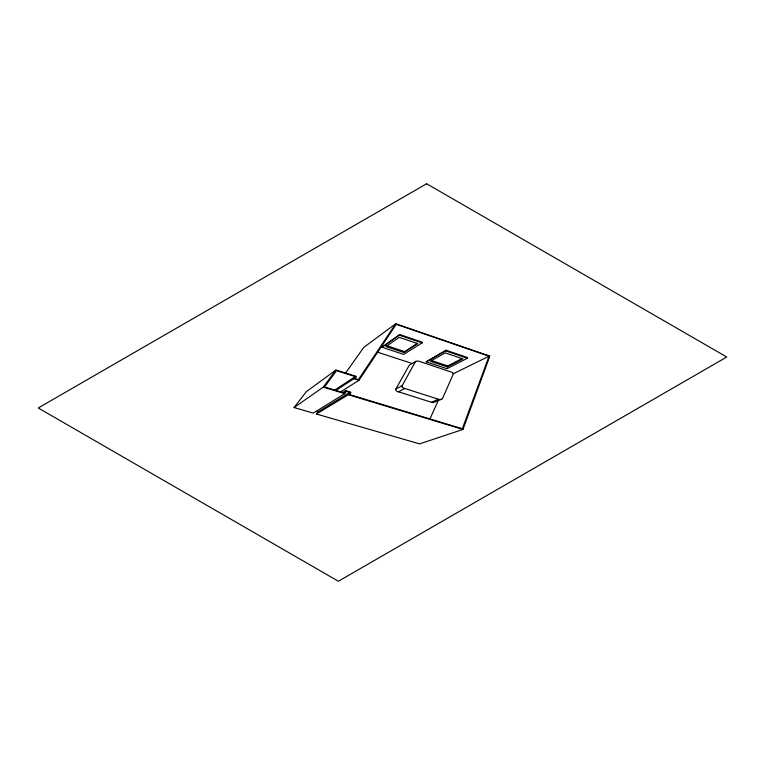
<?xml version="1.0" encoding="UTF-8"?>
<svg xmlns="http://www.w3.org/2000/svg" width="765" height="765" viewBox="0 0 765 765"><rect width="100%" height="100%" fill="white"/><g stroke="black" fill="none" stroke-linecap="round" stroke-linejoin="round"><path stroke-width="1.15" d="M395.725 323.748L358.431 379.583L355.036 378.522L356.452 376.437L335.94 370.021L306.335 391.67L294.066 407.544L313.268 413.1L344.776 393.659L346.296 391.412L349.815 392.483L317.905 411.943L316.433 414.018L419.574 443.872L462.968 429.442L489.83 356.098L395.725 323.748L363.853 347.31L345.57 373.033M340.712 391.862L358.995 380.282L396.232 324.312L489.055 356.203L462.347 428.735L349.509 394.53L351.001 392.292L345.723 390.686L342.816 392.502M467.377 358.24L467.654 357.58L445.947 350.217L426.182 361.835L446.98 368.701L467.377 358.24L445.632 350.867L426.182 361.835M429.959 418.914L438.096 400.784M447.372 366.913L462.921 358.871L445.22 352.895L430.274 361.243L447.372 366.913L447.821 365.947L462.022 358.565M445.632 350.867L445.947 350.217M441.644 399.234L440.143 399.512A3.509 2.027 0 0 1 438.402 399.234L403.117 387.922A5.766 3.328 0 0 1 402.304 387.109L402.046 385.895L415.309 361.893A2.113 1.224 0 0 1 415.816 361.396L417.652 361.032A3.643 2.104 0 0 1 419.383 361.348L452.134 372.335A5.776 3.337 0 0 1 452.909 373.081L453.234 374.181L442.533 398.45A2.429 1.406 0 0 1 441.654 399.244L433.191 402.543A3.443 1.989 0 0 1 431.47 402.285L396.767 391.24A5.594 3.232 0 0 1 395.974 390.437L395.734 389.242L409.112 365.498A2.132 1.234 0 0 1 409.619 365.01L415.816 361.396M422.051 342.883L422.414 342.232L399.722 334.534L381.974 347.233L403.662 354.396L422.051 342.883L399.311 335.175L381.974 347.233M403.748 352.455L417.747 343.609L399.253 337.365L385.904 346.545L403.748 352.455L417.116 343.399M399.311 335.175L399.722 334.534M316.433 414.018L348.314 394.73L349.815 392.483M345.723 390.686L344.202 392.923L324.503 386.956L336.485 370.719L355.314 376.6L353.889 378.694L335.902 390.408M294.066 407.544L323.26 387.138L335.94 370.021M334.774 390.064L355.314 376.6M395.84 389.079L402.141 385.723M398.211 391.929L404.589 388.62M453.234 373.779L489.055 356.203M431.47 402.285L438.402 399.234M316.022 411.398L317.905 411.943M323.26 387.138L344.776 393.659M348.314 394.73L462.968 429.442M353.889 378.694L358.995 380.282M377.671 352.216L412.192 363.509M387.033 345.77L404.322 351.508M431.536 360.535L447.821 365.947M426.631 183.753L38.25 407.984L338.369 581.247L726.75 357.016L426.631 183.753"/></g></svg>
